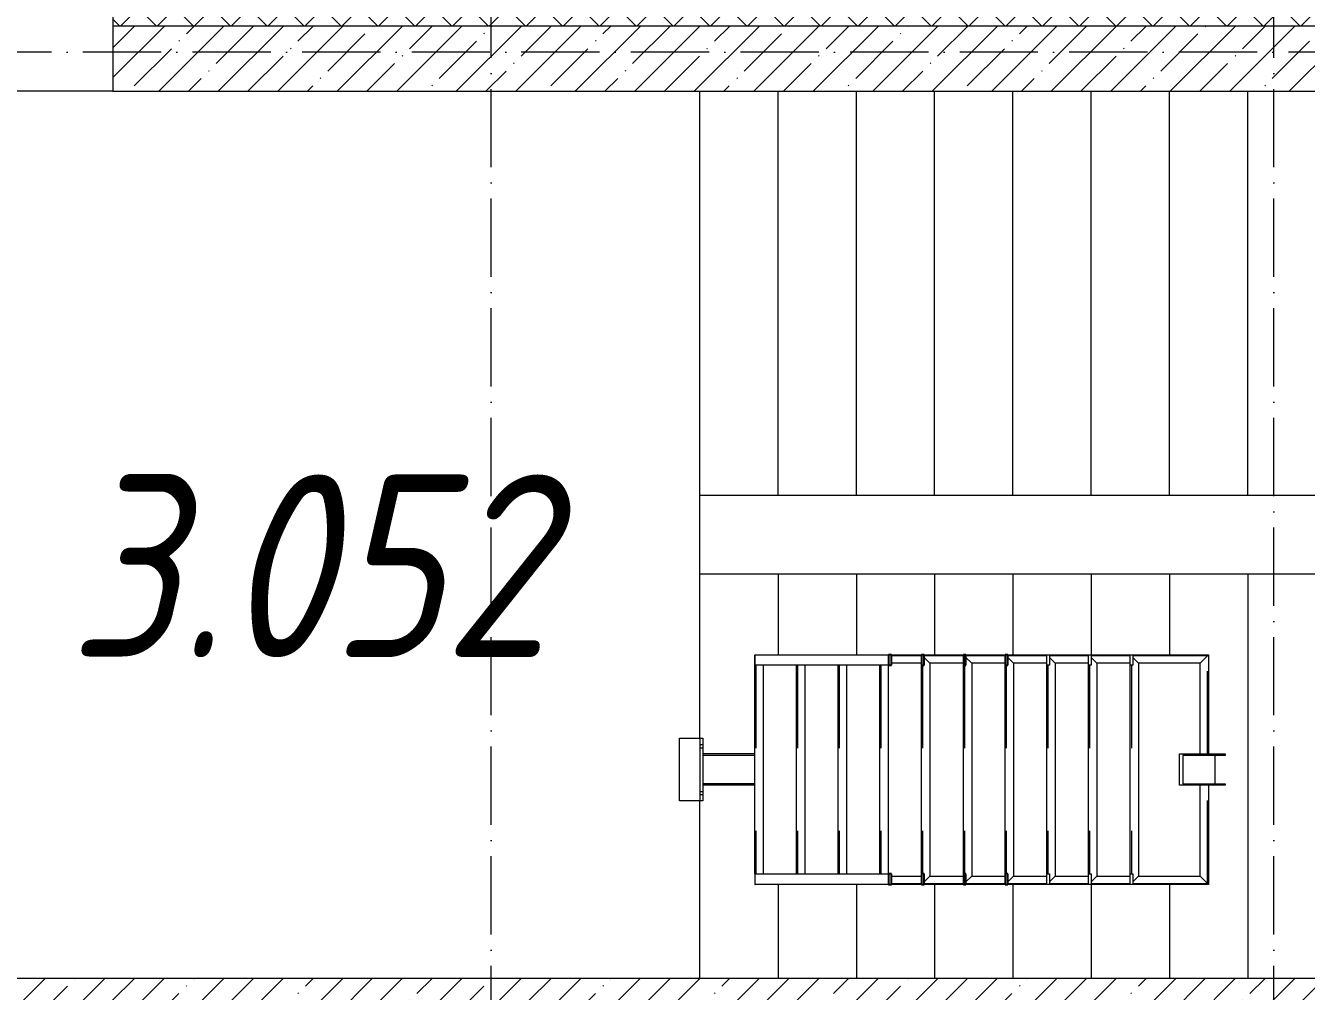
# Model space of a CAD drawing. Header units: millimetres. Extents: x -12989 to 629078, y -109036 to 555275.
# Drawn here: x 299036 to 303946, y -42832 to -39131 of the extents above; entities that cross this region are included whole.
import ezdxf

# ---------------------------------------------------------------- set-up
doc = ezdxf.new("R2010")
doc.units = ezdxf.units.MM
doc.linetypes.add('50_200_ШТРИХ_1Т_ш5_п1_п1_', pattern=[700, 500, -100, 0, -100])
doc.linetypes.add('Штрих', pattern=[635, 317.5, -317.5])
for name, color, linetype, lineweight in [('4 -стяжа', 7, 'Continuous', 30), ('A-FLOR-____-OTLN', 7, 'Continuous', 9), ('A-GENM-____-HDLN', 7, 'Штрих', 9), ('A-GENM-____-MCUT', 7, 'Continuous', 25), ('A-GENM-____-OTLN', 7, 'Continuous', 9), ('A-WALL-____-MCUT-1', 7, 'Continuous', 9), ('A-WALL-____-MCUT-3', 7, 'Continuous', 9), ('A-WALL-____-OTLN', 7, 'Continuous', 9), ('A-WALL-____-PATT-1', 7, 'Continuous', 9), ('S-GRID-____-OTLN-1', 7, '50_200_ШТРИХ_1Т_ш5_п1_п1_', 9), ('S-STRS-____-OTLN-1', 7, 'Continuous', 9), ('Марки помещений', 7, 'Continuous', 9)]:
    doc.layers.add(name, color=color, linetype=linetype, lineweight=lineweight)
doc.layers.get('4 -стяжа').off()
doc.styles.add('ISOCPEUR_I_2', font='isocpeui.ttf', dxfattribs={"width": 0.85, "height": 2.3})
pattern_1 = [(45, (283770.7, -86863.46), (-114.04925, 114.04925), []), (45, (283884.76, -86863.46), (-114.04925, 114.04925), [201.612, -40.322, 3.353, -36.97])]

# ---------------------------------------------------------------- blocks, each defined once
blk = doc.blocks.new('ОМ_Нижняя опорная пятка - ОМ_Нижняя опорная пятка-19082064-АР1_План отверстий 3 этажа в осях 1-64_А-ГГ')
at = {"layer": 'A-GENM-____-OTLN'}
for p, q in [((-96, 10), (-96, 0)), ((-84, 10), (-84, 0)), ((84, 10), (84, 0)), ((96, 10), (96, 0))]:
    blk.add_line(p, q, dxfattribs=at)
blk = doc.blocks.new('ОМ_Труба_ГОСТ 8639-82 - ОМ_Труба_ГОСТ 8639-82-26350154-АР1_План отверстий 3 этажа в осях 1-64_А-ГГ')
at = {"layer": 'A-GENM-____-OTLN'}
for p, q in [((19689.1, 44821), (19689.1, 44941)), ((19689.1, 44941), (19864.1, 44941)), ((19864.1, 44935), (19701.2, 44935)), ((19701.2, 44935), (19701.2, 44827)), ((19824, 44935), (19824, 44827)), ((19864.1, 44941), (19864.1, 44935)), ((19701.2, 44827), (19864.1, 44827)), ((19864.1, 44827), (19864.1, 44821)), ((19864.1, 44821), (19689.1, 44821))]:
    blk.add_line(p, q, dxfattribs=at)
blk = doc.blocks.new('ОМ_Уголок_ГОСТ 8509-93 - ОМ_Уголок_ГОСТ 8509-93-26349651-АР1_План отверстий 3 этажа в осях 1-64_А-ГГ')
at = {"layer": 'A-GENM-____-HDLN'}
for p, q in [((4, -4), (380, -4)), ((500, -4), (876, -4))]:
    blk.add_line(p, q, dxfattribs=at)
at = {"layer": 'A-GENM-____-OTLN'}
for p, q in [((380, 0), (0, 0)), ((32, -32), (0, 0)), ((32, -32), (380, -32)), ((880, 0), (500, 0)), ((500, -32), (848, -32)), ((880, 0), (848, -32))]:
    blk.add_line(p, q, dxfattribs=at)
blk = doc.blocks.new('ОМ_Уголок_ГОСТ 8509-93 - ОМ_Уголок_ГОСТ 8509-93-V88-АР1_План отверстий 3 этажа в осях 1-64_А-ГГ')
at = {"layer": 'A-GENM-____-HDLN'}
blk.add_line((40, -4), (840, -4), dxfattribs=at)
at = {"layer": 'A-GENM-____-OTLN'}
for p, q in [((32, -32), (10, -10)), ((32, -32), (848, -32)), ((840, 0), (40, 0)), ((870, -10), (848, -32))]:
    blk.add_line(p, q, dxfattribs=at)
blk = doc.blocks.new('ОМ_Уголок_ГОСТ 8509-93 - ОМ_Уголок_ГОСТ 8509-93-19082047-АР1_План отверстий 3 этажа в осях 1-64_А-ГГ')
at = {"layer": 'A-GENM-____-HDLN'}
blk.add_line((10, -4), (296, -4), dxfattribs=at)
at = {"layer": 'A-GENM-____-OTLN'}
for p, q in [((300, 0), (10, 0)), ((32, -32), (10, -10)), ((32, -32), (268, -32)), ((300, 0), (268, -32))]:
    blk.add_line(p, q, dxfattribs=at)
blk = doc.blocks.new('ОМ_Уголок_ГОСТ 8509-93 - ОМ_Уголок_ГОСТ 8509-93-V89-АР1_План отверстий 3 этажа в осях 1-64_А-ГГ')
at = {"layer": 'A-GENM-____-HDLN'}
blk.add_line((4, -4), (290, -4), dxfattribs=at)
at = {"layer": 'A-GENM-____-OTLN'}
for p, q in [((290, 0), (0, 0)), ((32, -32), (0, 0)), ((32, -32), (268, -32)), ((290, -10), (268, -32))]:
    blk.add_line(p, q, dxfattribs=at)
blk = doc.blocks.new('ОМ_Уголок_ГОСТ 8509-93 - ОМ_Уголок_ГОСТ 8509-93-V90-АР1_План отверстий 3 этажа в осях 1-64_А-ГГ')
at = {"layer": 'A-GENM-____-HDLN'}
blk.add_line((10, -4), (160, -4), dxfattribs=at)
at = {"layer": 'A-GENM-____-OTLN'}
for p, q in [((160, 0), (10, 0)), ((32, -32), (10, -10)), ((32, -32), (160, -32))]:
    blk.add_line(p, q, dxfattribs=at)
blk = doc.blocks.new('ОМ_Уголок_ГОСТ 8509-93 - ОМ_Уголок_ГОСТ 8509-93-V91-АР1_План отверстий 3 этажа в осях 1-64_А-ГГ')
at = {"layer": 'A-GENM-____-HDLN'}
blk.add_line((140, -4), (290, -4), dxfattribs=at)
at = {"layer": 'A-GENM-____-OTLN'}
for p, q in [((290, 0), (140, 0)), ((140, -32), (268, -32)), ((290, -10), (268, -32))]:
    blk.add_line(p, q, dxfattribs=at)
blk = doc.blocks.new('ОМ_Уголок_ГОСТ 8509-93 - ОМ_Уголок_ГОСТ 8509-93-V92-АР1_План отверстий 3 этажа в осях 1-64_А-ГГ')
at = {"layer": 'A-GENM-____-HDLN'}
blk.add_line((40, -4), (840, -4), dxfattribs=at)
at = {"layer": 'A-GENM-____-OTLN'}
for p, q in [((840, 0), (40, 0)), ((40, -32), (840, -32))]:
    blk.add_line(p, q, dxfattribs=at)
blk = doc.blocks.new('ОМ_Уголок_ГОСТ 8509-93 - ОМ_Уголок_ГОСТ 8509-93-V93-АР1_План отверстий 3 этажа в осях 1-64_А-ГГ')
at = {"layer": 'A-GENM-____-HDLN'}
blk.add_line((44.3, -4), (160, -4), dxfattribs=at)
at = {"layer": 'A-GENM-____-OTLN'}
for p, q in [((160, 0), (44.3, 0)), ((44.3, -32), (160, -32))]:
    blk.add_line(p, q, dxfattribs=at)
blk = doc.blocks.new('ОМ_Уголок_ГОСТ 8509-93 - ОМ_Уголок_ГОСТ 8509-93-V94-АР1_План отверстий 3 этажа в осях 1-64_А-ГГ')
at = {"layer": 'A-GENM-____-HDLN'}
blk.add_line((140, -4), (255.7, -4), dxfattribs=at)
at = {"layer": 'A-GENM-____-OTLN'}
for p, q in [((255.7, 0), (140, 0)), ((140, -32), (255.7, -32))]:
    blk.add_line(p, q, dxfattribs=at)
blk = doc.blocks.new('ОМ_Уголок_ГОСТ 8509-93 - ОМ_Уголок_ГОСТ 8509-93-V95-АР1_План отверстий 3 этажа в осях 1-64_А-ГГ')
at = {"layer": 'A-GENM-____-HDLN'}
blk.add_line((40, -4), (840, -4), dxfattribs=at)
at = {"layer": 'A-GENM-____-OTLN'}
for p, q in [((840, 0), (0, 0)), ((1.3, -1.3), (0, 0)), ((40, -32), (840, -32))]:
    blk.add_line(p, q, dxfattribs=at)
blk = doc.blocks.new('ОМ_Труба_ГОСТ 8639-82 - ОМ_Труба_ГОСТ 8639-82-26527904-АР1_План отверстий 3 этажа в осях 1-64_А-ГГ')
at = {"layer": 'A-GENM-____-HDLN'}
for p, q in [((18060, 44935), (17861.5, 44935)), ((18060, 44827), (17861.5, 44827))]:
    blk.add_line(p, q, dxfattribs=at)
at = {"layer": 'A-GENM-____-OTLN'}
for p, q in [((18060, 44941), (17861.5, 44941)), ((18060, 44821), (17861.5, 44821))]:
    blk.add_line(p, q, dxfattribs=at)
blk = doc.blocks.new('ОМ_Уголок_ГОСТ 8510-86 - ОМ_Уголок_ГОСТ 8510-86-19082066-АР1_План отверстий 3 этажа в осях 1-64_А-ГГ')
at = {"layer": 'A-GENM-____-OTLN'}
for p, q in [((0, 0), (0, -90)), ((240, 0), (0, 0)), ((0, -10), (240, -10)), ((240, -90), (240, 0)), ((0, -90), (240, -90))]:
    blk.add_line(p, q, dxfattribs=at)
blk = doc.blocks.new('ОМ_Полоса_Трапеция прямоугольная_Прокат_ГОСТ 103-2006 - ОМ_Полоса_Трапеция прямоугольная_Прокат_ГОСТ 103-2006-19082130-АР1_План отверстий 3 этажа в осях 1-64_А-ГГ')
at = {"layer": 'A-GENM-____-OTLN'}
for p, q in [((19500, 45321), (19510, 45321)), ((19500, 45281), (19500, 45321)), ((19510, 45321), (19510, 45281)), ((19510, 45281), (19500, 45281))]:
    blk.add_line(p, q, dxfattribs=at)
blk = doc.blocks.new('ОМ_Полоса_Трапеция прямоугольная_Прокат_ГОСТ 103-2006 - ОМ_Полоса_Трапеция прямоугольная_Прокат_ГОСТ 103-2006-V96-АР1_План отверстий 3 этажа в осях 1-64_А-ГГ')
at = {"layer": 'A-GENM-____-MCUT'}
for p, q in [((19030, 45321), (19020, 45321)), ((19020, 45321), (19020, 45281)), ((19030, 45281), (19030, 45321)), ((19020, 45281), (19030, 45281))]:
    blk.add_line(p, q, dxfattribs=at)
blk = doc.blocks.new('ОМ_Полоса_Трапеция прямоугольная_Прокат_ГОСТ 103-2006 - ОМ_Полоса_Трапеция прямоугольная_Прокат_ГОСТ 103-2006-V97-АР1_План отверстий 3 этажа в осях 1-64_А-ГГ')
at = {"layer": 'A-GENM-____-MCUT'}
for p, q in [((18870, 45321), (18860, 45321)), ((18860, 45321), (18860, 45281)), ((18870, 45281), (18870, 45321)), ((18860, 45281), (18870, 45281))]:
    blk.add_line(p, q, dxfattribs=at)
blk = doc.blocks.new('ОМ_Полоса_Трапеция прямоугольная_Прокат_ГОСТ 103-2006 - ОМ_Полоса_Трапеция прямоугольная_Прокат_ГОСТ 103-2006-V98-АР1_План отверстий 3 этажа в осях 1-64_А-ГГ')
at = {"layer": 'A-GENM-____-MCUT'}
for p, q in [((18710, 45321), (18700, 45321)), ((18700, 45321), (18700, 45281)), ((18710, 45281), (18710, 45321)), ((18700, 45281), (18710, 45281))]:
    blk.add_line(p, q, dxfattribs=at)
blk = doc.blocks.new('ОМ_Полоса_Прокат_ГОСТ 103-2006 - ОМ_Полоса_Прокат_ГОСТ 103-2006-20723456-АР1_План отверстий 3 этажа в осях 1-64_А-ГГ')
at = {"layer": 'A-GENM-____-MCUT'}
for p, q in [((18584.3, 45321), (18572.8, 45321)), ((18572.8, 45321), (18572.8, 45281)), ((18584.3, 45281), (18584.3, 45321)), ((18572.8, 45281), (18584.3, 45281))]:
    blk.add_line(p, q, dxfattribs=at)
at = {"layer": 'A-GENM-____-OTLN'}
for p, q in [((18061.3, 45281), (18061.3, 45321)), ((18061.3, 45321), (18572.8, 45321)), ((18572.8, 45281), (18061.3, 45281))]:
    blk.add_line(p, q, dxfattribs=at)
blk = doc.blocks.new('ОМ_Полоса_Трапеция прямоугольная_Прокат_ГОСТ 103-2006 - ОМ_Полоса_Трапеция прямоугольная_Прокат_ГОСТ 103-2006-19082170-АР1_План отверстий 3 этажа в осях 1-64_А-ГГ')
at = {"layer": 'A-GENM-____-OTLN'}
for p, q in [((19500, 44481), (19510, 44481)), ((19500, 44441), (19500, 44481)), ((19510, 44441), (19500, 44441)), ((19510, 44481), (19510, 44441))]:
    blk.add_line(p, q, dxfattribs=at)
blk = doc.blocks.new('ОМ_Полоса_Трапеция прямоугольная_Прокат_ГОСТ 103-2006 - ОМ_Полоса_Трапеция прямоугольная_Прокат_ГОСТ 103-2006-V99-АР1_План отверстий 3 этажа в осях 1-64_А-ГГ')
at = {"layer": 'A-GENM-____-MCUT'}
for p, q in [((19030, 44481), (19020, 44481)), ((19020, 44481), (19020, 44441)), ((19020, 44441), (19030, 44441)), ((19030, 44441), (19030, 44481))]:
    blk.add_line(p, q, dxfattribs=at)
blk = doc.blocks.new('ОМ_Полоса_Трапеция прямоугольная_Прокат_ГОСТ 103-2006 - ОМ_Полоса_Трапеция прямоугольная_Прокат_ГОСТ 103-2006-V100-АР1_План отверстий 3 этажа в осях 1-64_А-ГГ')
at = {"layer": 'A-GENM-____-MCUT'}
for p, q in [((18870, 44481), (18860, 44481)), ((18860, 44481), (18860, 44441)), ((18860, 44441), (18870, 44441)), ((18870, 44441), (18870, 44481))]:
    blk.add_line(p, q, dxfattribs=at)
blk = doc.blocks.new('ОМ_Полоса_Трапеция прямоугольная_Прокат_ГОСТ 103-2006 - ОМ_Полоса_Трапеция прямоугольная_Прокат_ГОСТ 103-2006-V101-АР1_План отверстий 3 этажа в осях 1-64_А-ГГ')
at = {"layer": 'A-GENM-____-MCUT'}
for p, q in [((18710, 44481), (18700, 44481)), ((18700, 44481), (18700, 44441)), ((18700, 44441), (18710, 44441)), ((18710, 44441), (18710, 44481))]:
    blk.add_line(p, q, dxfattribs=at)
blk = doc.blocks.new('ОМ_Полоса_Прокат_ГОСТ 103-2006 - ОМ_Полоса_Прокат_ГОСТ 103-2006-19082171-АР1_План отверстий 3 этажа в осях 1-64_А-ГГ')
at = {"layer": 'A-GENM-____-OTLN'}
for p, q in [((18060, 44481), (18060, 44441)), ((18061.3, 44481), (18060, 44481)), ((18060, 44441), (18061.3, 44441))]:
    blk.add_line(p, q, dxfattribs=at)
blk = doc.blocks.new('ОМ_Полоса_Прокат_ГОСТ 103-2006 - ОМ_Полоса_Прокат_ГОСТ 103-2006-20723498-АР1_План отверстий 3 этажа в осях 1-64_А-ГГ')
at = {"layer": 'A-GENM-____-MCUT'}
for p, q in [((18584.3, 44481), (18572.8, 44481)), ((18572.8, 44481), (18572.8, 44441)), ((18572.8, 44441), (18584.3, 44441)), ((18584.3, 44441), (18584.3, 44481))]:
    blk.add_line(p, q, dxfattribs=at)
at = {"layer": 'A-GENM-____-OTLN'}
for p, q in [((18061.3, 44441), (18061.3, 44481)), ((18061.3, 44481), (18572.8, 44481)), ((18572.8, 44441), (18061.3, 44441))]:
    blk.add_line(p, q, dxfattribs=at)
blk = doc.blocks.new('3эт')
at = {"layer": 'S-GRID-____-OTLN-1', "color": 251, "ltscale": 0.6, "true_color": 0x636466}
for p, q in [((300820.7, -91346.1), (300820.7, -36982.5)), ((303820.7, -91346.1), (303820.7, -36982.5)), ((310478.4, -39232.4), (279101.9, -39232.4))]:
    blk.add_line(p, q, dxfattribs=at)

msp = doc.modelspace()

# ---------------------------------------------------------------- hatches: boundary and pattern name
at = {"layer": 'A-WALL-____-PATT-1'}
h = msp.add_hatch(dxfattribs=at)
h.set_pattern_fill('FP_1', color=256, style=0, pattern_type=2)
h.set_pattern_definition([(45, (283770.71, -86863.46), (-70.71068, 70.71068), []), (135, (283770.71, -86863.46), (-70.71068, -70.71068), [])])
h.paths.add_polyline_path([(307470.7074, -39132.4142), (307550.7074, -39132.4142), (307550.7074, -39032.4142), (299370.7074, -39032.4142), (299370.7074, -39132.4142), (307420.7074, -39132.4142)], flags=0)
h.paths.add_polyline_path([(298370.7074, -39132.4142), (298370.7074, -39032.4142), (297170.7074, -39032.4142), (297170.7074, -39126.4142), (297245.7074, -39126.4142), (297245.7074, -39132.4142), (297896.7448, -39132.4142)], flags=0)
h.paths.add_polyline_path([(295295.7074, -39132.4142), (295295.7074, -39126.4142), (295370.7074, -39126.4142), (295370.7074, -39032.4142), (291170.7074, -39032.4142), (291170.7074, -39126.4142), (291245.7074, -39126.4142), (291245.7074, -39132.4142), (294361.8163, -39132.4142)], flags=0)
h.paths.add_polyline_path([(289370.7074, -39132.4142), (289370.7074, -39032.4142), (281320.7074, -39032.4142), (281320.7074, -39132.4142), (289059.4234, -39132.4142)], flags=0)
h = msp.add_hatch(dxfattribs=at)
h.set_pattern_fill('FP_38', color=256, style=0, pattern_type=2)
h.set_pattern_definition(pattern_1)
h.paths.add_polyline_path([(307070.7074, -39382.4142), (307320.7074, -39382.4142), (307320.7074, -39132.4142), (299370.7074, -39132.4142), (299370.7074, -39382.4142), (304966.602, -39382.4142)], flags=0)
h = msp.add_hatch(dxfattribs=at)
h.set_pattern_fill('FP_38', color=256, style=0, pattern_type=2)
h.set_pattern_definition(pattern_1)
h.paths.add_polyline_path([(306820.7074, -43032.4142), (306820.7074, -42782.4142), (298370.7074, -42782.4142), (298370.7074, -43032.4142), (304966.602, -43032.4142)], flags=0)

# ---------------------------------------------------------------- linework, layer by layer
at = {"layer": 'A-FLOR-____-OTLN'}
for p, q in [((301620.7074, -41862.4142), (301620.7074, -39382.4142)), ((301620.7074, -42782.4142), (301620.7074, -42102.4142))]:
    msp.add_line(p, q, dxfattribs=at)
at = {"layer": 'A-WALL-____-MCUT-1'}
for p, q in [((307320.7074, -39132.4142), (299370.7074, -39132.4142)), ((299370.7074, -39132.4142), (299370.7074, -39382.4142)), ((299370.7074, -39382.4142), (307070.7074, -39382.4142)), ((306820.7074, -42782.4142), (298370.7074, -42782.4142))]:
    msp.add_line(p, q, dxfattribs=at)
at = {"layer": 'A-WALL-____-MCUT-3'}
msp.add_line((299370.7074, -38902.4142), (299370.7074, -39132.4142), dxfattribs=at)
at = {"layer": 'A-WALL-____-OTLN'}
msp.add_line((299370.7074, -39382.4142), (298370.7074, -39382.4142), dxfattribs=at)
at = {"layer": 'S-STRS-____-OTLN-1'}
for p, q in [((301620.7074, -40932.4142), (301620.7074, -39382.4142)), ((301920.7074, -40932.4142), (301920.7074, -39382.4142)), ((301920.7074, -40932.4142), (301920.7074, -39382.4142)), ((302220.7074, -40932.4142), (302220.7074, -39382.4142)), ((302220.7074, -40932.4142), (302220.7074, -39382.4142)), ((302520.7074, -40932.4142), (302520.7074, -39382.4142)), ((302520.7074, -40932.4142), (302520.7074, -39382.4142)), ((302820.7074, -40932.4142), (302820.7074, -39382.4142)), ((302820.7074, -40932.4142), (302820.7074, -39382.4142)), ((303120.7074, -40932.4142), (303120.7074, -39382.4142)), ((303120.7074, -40932.4142), (303120.7074, -39382.4142)), ((303420.7074, -40932.4142), (303420.7074, -39382.4142)), ((303420.7074, -40932.4142), (303420.7074, -39382.4142)), ((303720.7074, -40932.4142), (303720.7074, -39382.4142)), ((303720.7074, -40932.4142), (303720.7074, -39382.4142)), ((301920.7074, -40932.4142), (301620.7074, -40932.4142)), ((302220.7074, -40932.4142), (301920.7074, -40932.4142)), ((302520.7074, -40932.4142), (302220.7074, -40932.4142)), ((302820.7074, -40932.4142), (302520.7074, -40932.4142)), ((303120.7074, -40932.4142), (302820.7074, -40932.4142)), ((303420.7074, -40932.4142), (303120.7074, -40932.4142)), ((303720.7074, -40932.4142), (303420.7074, -40932.4142)), ((304020.7074, -40932.4142), (303720.7074, -40932.4142)), ((301620.7074, -41232.4142), (301920.7074, -41232.4142)), ((301920.7074, -41232.4142), (302220.7074, -41232.4142)), ((301920.7074, -41232.4142), (301920.7074, -41542.4142)), ((301920.7074, -41232.4142), (301920.7074, -41542.4142)), ((302220.7074, -41232.4142), (302520.7074, -41232.4142)), ((302220.7074, -41232.4142), (302220.7074, -41542.4142)), ((302220.7074, -41232.4142), (302220.7074, -41542.4142)), ((302520.7074, -41232.4142), (302820.7074, -41232.4142)), ((302520.7074, -41232.4142), (302520.7074, -41542.4142)), ((302520.7074, -41232.4142), (302520.7074, -41542.4142)), ((302820.7074, -41232.4142), (303120.7074, -41232.4142)), ((302820.7074, -41232.4142), (302820.7074, -41542.4142)), ((302820.7074, -41232.4142), (302820.7074, -41542.4142)), ((303120.7074, -41232.4142), (303420.7074, -41232.4142)), ((303120.7074, -41232.4142), (303120.7074, -41542.4142)), ((303120.7074, -41232.4142), (303120.7074, -41542.4142)), ((303420.7074, -41232.4142), (303720.7074, -41232.4142)), ((303420.7074, -41232.4142), (303420.7074, -41542.4142)), ((303420.7074, -41232.4142), (303420.7074, -41542.4142)), ((303720.7074, -41232.4142), (304020.7074, -41232.4142)), ((303720.7074, -41232.4142), (303720.7074, -42782.4142)), ((303720.7074, -41232.4142), (303720.7074, -42782.4142)), ((301920.7074, -42422.4142), (301920.7074, -42782.4142)), ((301920.7074, -42422.4142), (301920.7074, -42782.4142)), ((302220.7074, -42422.4142), (302220.7074, -42782.4142)), ((302220.7074, -42422.4142), (302220.7074, -42782.4142)), ((302520.7074, -42422.4142), (302520.7074, -42782.4142)), ((302520.7074, -42422.4142), (302520.7074, -42782.4142)), ((302820.7074, -42422.4142), (302820.7074, -42782.4142)), ((302820.7074, -42422.4142), (302820.7074, -42782.4142)), ((303120.7074, -42422.4142), (303120.7074, -42782.4142)), ((303120.7074, -42422.4142), (303120.7074, -42782.4142)), ((303420.7074, -42422.4142), (303420.7074, -42782.4142)), ((303420.7074, -42422.4142), (303420.7074, -42782.4142))]:
    msp.add_line(p, q, dxfattribs=at)

# ---------------------------------------------------------------- block references
at = {"layer": '4 -стяжа'}
msp.add_blockref('3эт', (0, 0), dxfattribs=at)
at = {"layer": 'A-GENM-____-OTLN', "extrusion": (0, 0, -1)}
for name, p, rotation in [('ОМ_Уголок_ГОСТ 8509-93 - ОМ_Уголок_ГОСТ 8509-93-V95-АР1_План отверстий 3 этажа в осях 1-64_А-ГГ', (-301830.7074, -41542.4142), 269.9999999999989), ('ОМ_Уголок_ГОСТ 8509-93 - ОМ_Уголок_ГОСТ 8509-93-V92-АР1_План отверстий 3 этажа в осях 1-64_А-ГГ', (-301990.7074, -41542.4142), 269.9999999999989), ('ОМ_Уголок_ГОСТ 8509-93 - ОМ_Уголок_ГОСТ 8509-93-V92-АР1_План отверстий 3 этажа в осях 1-64_А-ГГ', (-302150.7074, -41542.4142), 269.9999999999989), ('ОМ_Уголок_ГОСТ 8509-93 - ОМ_Уголок_ГОСТ 8509-93-V92-АР1_План отверстий 3 этажа в осях 1-64_А-ГГ', (-302310.7074, -41542.4142), 269.9999999999989), ('ОМ_Уголок_ГОСТ 8509-93 - ОМ_Уголок_ГОСТ 8509-93-V88-АР1_План отверстий 3 этажа в осях 1-64_А-ГГ', (-302470.7074, -41542.4142), 269.9999999999989), ('ОМ_Уголок_ГОСТ 8509-93 - ОМ_Уголок_ГОСТ 8509-93-V88-АР1_План отверстий 3 этажа в осях 1-64_А-ГГ', (-302630.7074, -41542.4142), 269.9999999999989), ('ОМ_Уголок_ГОСТ 8509-93 - ОМ_Уголок_ГОСТ 8509-93-V88-АР1_План отверстий 3 этажа в осях 1-64_А-ГГ', (-302790.7074, -41542.4142), 269.9999999999989), ('ОМ_Уголок_ГОСТ 8509-93 - ОМ_Уголок_ГОСТ 8509-93-V88-АР1_План отверстий 3 этажа в осях 1-64_А-ГГ', (-302950.7074, -41542.4142), 269.9999999999989), ('ОМ_Уголок_ГОСТ 8509-93 - ОМ_Уголок_ГОСТ 8509-93-V88-АР1_План отверстий 3 этажа в осях 1-64_А-ГГ', (-303110.7074, -41542.4142), 269.9999999999989), ('ОМ_Уголок_ГОСТ 8509-93 - ОМ_Уголок_ГОСТ 8509-93-V88-АР1_План отверстий 3 этажа в осях 1-64_А-ГГ', (-303270.7074, -41542.4142), 269.9999999999989), ('ОМ_Уголок_ГОСТ 8509-93 - ОМ_Уголок_ГОСТ 8509-93-26349651-АР1_План отверстий 3 этажа в осях 1-64_А-ГГ', (-303570.7074, -42422.4142), 89.99999999999908), ('ОМ_Уголок_ГОСТ 8510-86 - ОМ_Уголок_ГОСТ 8510-86-19082066-АР1_План отверстий 3 этажа в осях 1-64_А-ГГ', (-301632.1967, -42102.4142), 89.99999999999918), ('ОМ_Уголок_ГОСТ 8509-93 - ОМ_Уголок_ГОСТ 8509-93-V93-АР1_План отверстий 3 этажа в осях 1-64_А-ГГ', (-302310.7074, -42422.4142), 180), ('ОМ_Уголок_ГОСТ 8509-93 - ОМ_Уголок_ГОСТ 8509-93-V90-АР1_План отверстий 3 этажа в осях 1-64_А-ГГ', (-302470.7074, -42422.4142), 180), ('ОМ_Уголок_ГОСТ 8509-93 - ОМ_Уголок_ГОСТ 8509-93-V90-АР1_План отверстий 3 этажа в осях 1-64_А-ГГ', (-302630.7074, -42422.4142), 180), ('ОМ_Уголок_ГОСТ 8509-93 - ОМ_Уголок_ГОСТ 8509-93-V90-АР1_План отверстий 3 этажа в осях 1-64_А-ГГ', (-302790.7074, -42422.4142), 180), ('ОМ_Уголок_ГОСТ 8509-93 - ОМ_Уголок_ГОСТ 8509-93-V90-АР1_План отверстий 3 этажа в осях 1-64_А-ГГ', (-302950.7074, -42422.4142), 180), ('ОМ_Уголок_ГОСТ 8509-93 - ОМ_Уголок_ГОСТ 8509-93-V90-АР1_План отверстий 3 этажа в осях 1-64_А-ГГ', (-303110.7074, -42422.4142), 180), ('ОМ_Уголок_ГОСТ 8509-93 - ОМ_Уголок_ГОСТ 8509-93-19082047-АР1_План отверстий 3 этажа в осях 1-64_А-ГГ', (-303270.7074, -42422.4142), 180)]:
    msp.add_blockref(name, p, dxfattribs=dict(at, rotation=rotation))
at = {"layer": 'A-GENM-____-OTLN'}
for name, p in [('ОМ_Полоса_Прокат_ГОСТ 103-2006 - ОМ_Полоса_Прокат_ГОСТ 103-2006-20723456-АР1_План отверстий 3 этажа в осях 1-64_А-ГГ', (283770.7074, -86863.4561)), ('ОМ_Полоса_Трапеция прямоугольная_Прокат_ГОСТ 103-2006 - ОМ_Полоса_Трапеция прямоугольная_Прокат_ГОСТ 103-2006-V98-АР1_План отверстий 3 этажа в осях 1-64_А-ГГ', (283770.7074, -86863.4561)), ('ОМ_Полоса_Трапеция прямоугольная_Прокат_ГОСТ 103-2006 - ОМ_Полоса_Трапеция прямоугольная_Прокат_ГОСТ 103-2006-V97-АР1_План отверстий 3 этажа в осях 1-64_А-ГГ', (283770.7074, -86863.4561)), ('ОМ_Полоса_Трапеция прямоугольная_Прокат_ГОСТ 103-2006 - ОМ_Полоса_Трапеция прямоугольная_Прокат_ГОСТ 103-2006-V96-АР1_План отверстий 3 этажа в осях 1-64_А-ГГ', (283770.7074, -86863.4561)), ('ОМ_Полоса_Трапеция прямоугольная_Прокат_ГОСТ 103-2006 - ОМ_Полоса_Трапеция прямоугольная_Прокат_ГОСТ 103-2006-19082130-АР1_План отверстий 3 этажа в осях 1-64_А-ГГ', (283450.7074, -86863.4561)), ('ОМ_Полоса_Трапеция прямоугольная_Прокат_ГОСТ 103-2006 - ОМ_Полоса_Трапеция прямоугольная_Прокат_ГОСТ 103-2006-19082130-АР1_План отверстий 3 этажа в осях 1-64_А-ГГ', (283610.7074, -86863.4561)), ('ОМ_Полоса_Трапеция прямоугольная_Прокат_ГОСТ 103-2006 - ОМ_Полоса_Трапеция прямоугольная_Прокат_ГОСТ 103-2006-19082130-АР1_План отверстий 3 этажа в осях 1-64_А-ГГ', (283770.7074, -86863.4561)), ('ОМ_Труба_ГОСТ 8639-82 - ОМ_Труба_ГОСТ 8639-82-26527904-АР1_План отверстий 3 этажа в осях 1-64_А-ГГ', (283770.7074, -86863.4561)), ('ОМ_Труба_ГОСТ 8639-82 - ОМ_Труба_ГОСТ 8639-82-26350154-АР1_План отверстий 3 этажа в осях 1-64_А-ГГ', (283770.7074, -86863.4561)), ('ОМ_Полоса_Прокат_ГОСТ 103-2006 - ОМ_Полоса_Прокат_ГОСТ 103-2006-19082171-АР1_План отверстий 3 этажа в осях 1-64_А-ГГ', (283770.7074, -86863.4561)), ('ОМ_Полоса_Прокат_ГОСТ 103-2006 - ОМ_Полоса_Прокат_ГОСТ 103-2006-20723498-АР1_План отверстий 3 этажа в осях 1-64_А-ГГ', (283770.7074, -86863.4561)), ('ОМ_Полоса_Трапеция прямоугольная_Прокат_ГОСТ 103-2006 - ОМ_Полоса_Трапеция прямоугольная_Прокат_ГОСТ 103-2006-V101-АР1_План отверстий 3 этажа в осях 1-64_А-ГГ', (283770.7074, -86863.4561)), ('ОМ_Полоса_Трапеция прямоугольная_Прокат_ГОСТ 103-2006 - ОМ_Полоса_Трапеция прямоугольная_Прокат_ГОСТ 103-2006-V100-АР1_План отверстий 3 этажа в осях 1-64_А-ГГ', (283770.7074, -86863.4561)), ('ОМ_Полоса_Трапеция прямоугольная_Прокат_ГОСТ 103-2006 - ОМ_Полоса_Трапеция прямоугольная_Прокат_ГОСТ 103-2006-V99-АР1_План отверстий 3 этажа в осях 1-64_А-ГГ', (283770.7074, -86863.4561)), ('ОМ_Полоса_Трапеция прямоугольная_Прокат_ГОСТ 103-2006 - ОМ_Полоса_Трапеция прямоугольная_Прокат_ГОСТ 103-2006-19082170-АР1_План отверстий 3 этажа в осях 1-64_А-ГГ', (283450.7074, -86863.4561)), ('ОМ_Полоса_Трапеция прямоугольная_Прокат_ГОСТ 103-2006 - ОМ_Полоса_Трапеция прямоугольная_Прокат_ГОСТ 103-2006-19082170-АР1_План отверстий 3 этажа в осях 1-64_А-ГГ', (283610.7074, -86863.4561)), ('ОМ_Полоса_Трапеция прямоугольная_Прокат_ГОСТ 103-2006 - ОМ_Полоса_Трапеция прямоугольная_Прокат_ГОСТ 103-2006-19082170-АР1_План отверстий 3 этажа в осях 1-64_А-ГГ', (283770.7074, -86863.4561))]:
    msp.add_blockref(name, p, dxfattribs=at)
at = {"layer": 'A-GENM-____-OTLN', "extrusion": (0, 0, -1)}
for name, p in [('ОМ_Уголок_ГОСТ 8509-93 - ОМ_Уголок_ГОСТ 8509-93-V94-АР1_План отверстий 3 этажа в осях 1-64_А-ГГ', (-302610.7074, -41542.4142)), ('ОМ_Уголок_ГОСТ 8509-93 - ОМ_Уголок_ГОСТ 8509-93-V91-АР1_План отверстий 3 этажа в осях 1-64_А-ГГ', (-302770.7074, -41542.4142)), ('ОМ_Уголок_ГОСТ 8509-93 - ОМ_Уголок_ГОСТ 8509-93-V91-АР1_План отверстий 3 этажа в осях 1-64_А-ГГ', (-302930.7074, -41542.4142)), ('ОМ_Уголок_ГОСТ 8509-93 - ОМ_Уголок_ГОСТ 8509-93-V91-АР1_План отверстий 3 этажа в осях 1-64_А-ГГ', (-303090.7074, -41542.4142)), ('ОМ_Уголок_ГОСТ 8509-93 - ОМ_Уголок_ГОСТ 8509-93-V91-АР1_План отверстий 3 этажа в осях 1-64_А-ГГ', (-303250.7074, -41542.4142)), ('ОМ_Уголок_ГОСТ 8509-93 - ОМ_Уголок_ГОСТ 8509-93-V91-АР1_План отверстий 3 этажа в осях 1-64_А-ГГ', (-303410.7074, -41542.4142)), ('ОМ_Уголок_ГОСТ 8509-93 - ОМ_Уголок_ГОСТ 8509-93-V89-АР1_План отверстий 3 этажа в осях 1-64_А-ГГ', (-303570.7074, -41542.4142))]:
    msp.add_blockref(name, p, dxfattribs=at)
at = {"layer": 'A-GENM-____-OTLN', "rotation": 90.00000000000084}
msp.add_blockref('ОМ_Нижняя опорная пятка - ОМ_Нижняя опорная пятка-19082064-АР1_План отверстий 3 этажа в осях 1-64_А-ГГ', (301632.1967, -41982.4142), dxfattribs=at)

# ---------------------------------------------------------------- texts
at = {"layer": 'Марки помещений', "insert": (299200.4312, -40851.2178), "char_height": 700, "width": 785.65375, "attachment_point": 1, "style": 'ISOCPEUR_I_2'}
msp.add_mtext('3.052', dxfattribs=at)

doc.saveas('drawing.dxf')
